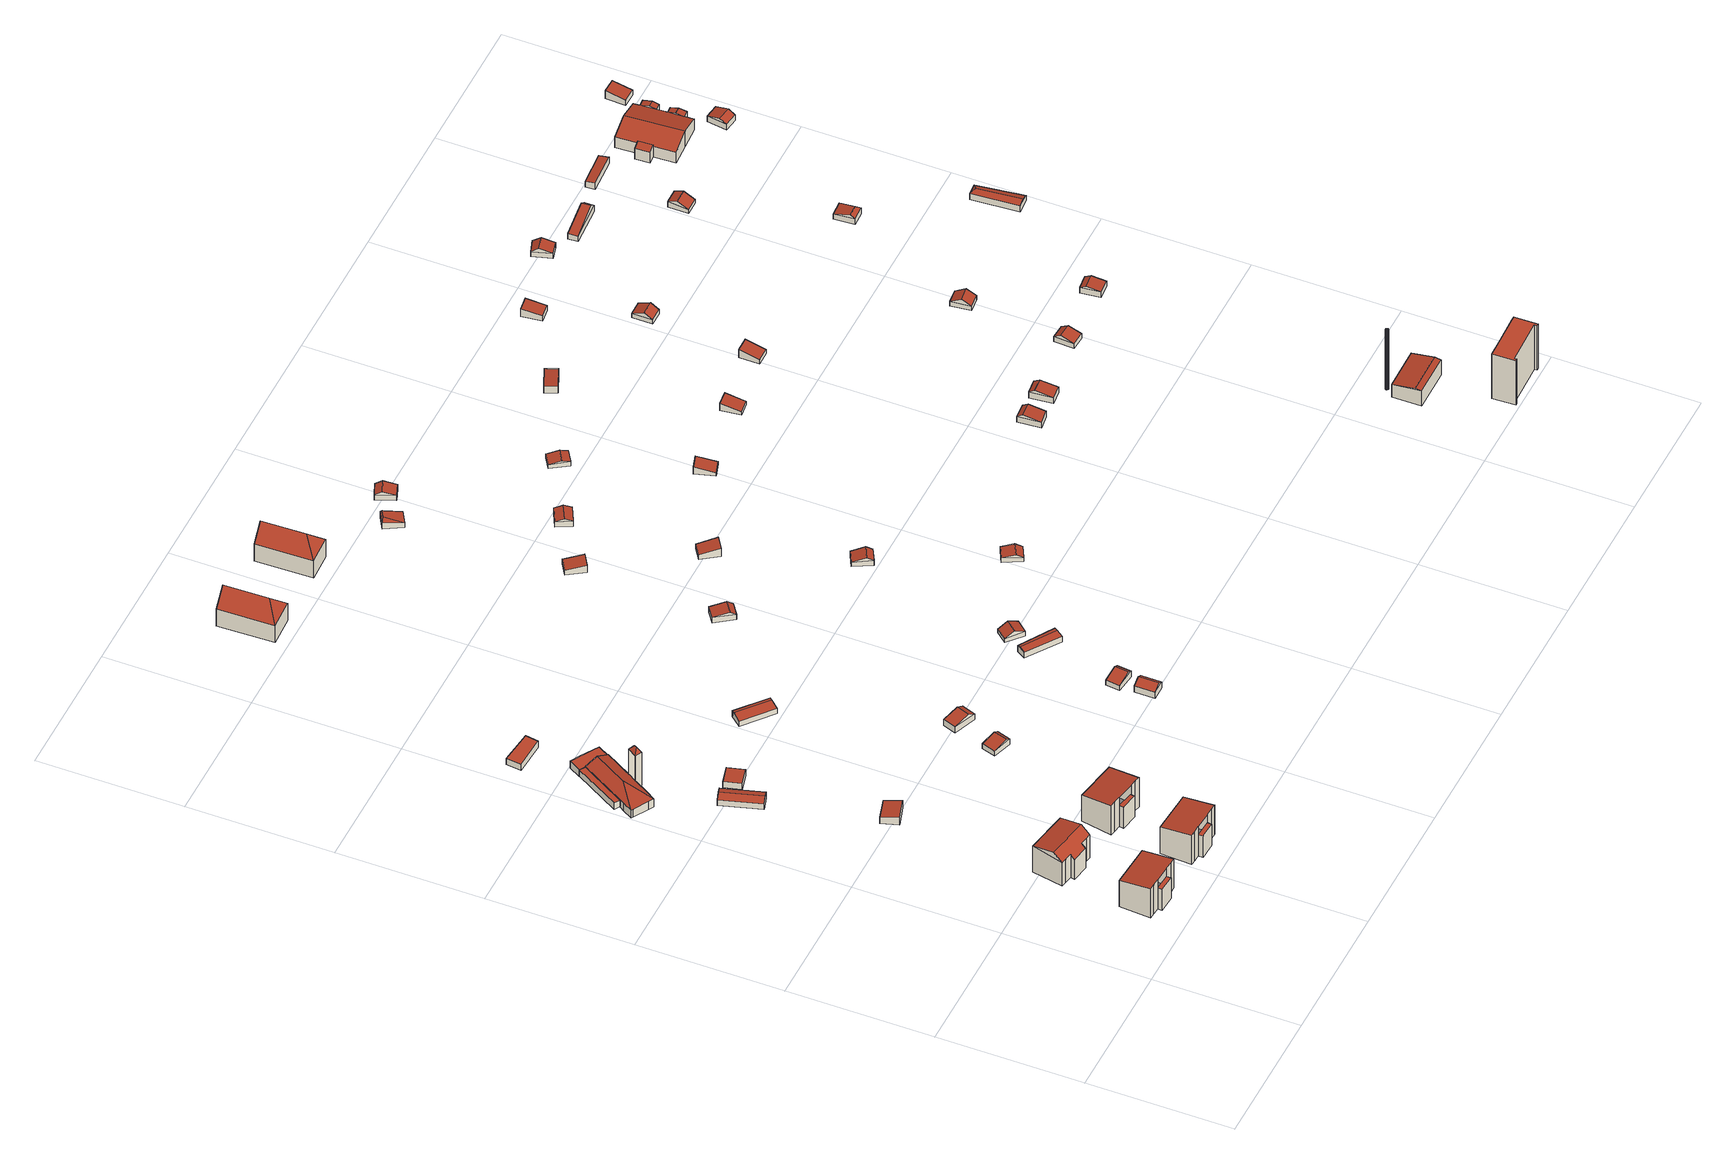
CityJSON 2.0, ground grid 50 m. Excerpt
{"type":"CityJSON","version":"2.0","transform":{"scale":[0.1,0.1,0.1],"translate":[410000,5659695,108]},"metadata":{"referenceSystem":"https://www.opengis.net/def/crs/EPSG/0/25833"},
"CityObjects":{
"building1":{"type":"Building","attributes":{"Gemeindeschluessel":14612000,"Geometrietyp2DReferenz":"3000","function":"31001_9998","roofType":"9999"},"children":["building1-1","building1-2"]},
"building1-1":{"type":"BuildingPart","attributes":{"Dachtyp_tdc":"tdcPolyFlatRoof","Dachneigung":0,"QualitaetDacherkennung":36,"Geometrietyp2DReferenz":"3000","measuredHeight":8.83,"roofType":"1000"},"parents":["building1"],"geometry":[{"type":"MultiSurface","lod":"2","boundaries":[[[0,1,2,3]],[[1,4,5,2]],[[4,6,7,5]],[[4,1,0,6]],[[3,2,5,7]]],"semantics":{"surfaces":[{"type":"WallSurface"},{"type":"RoofSurface"},{"type":"GroundSurface"}],"values":[0,0,0,1,2]}}]},
"building1-2":{"type":"BuildingPart","attributes":{"Dachtyp_tdc":"tdcPolyFlatRoof","Dachneigung":7.03,"QualitaetDacherkennung":68,"Geometrietyp2DReferenz":"3000","measuredHeight":12.29,"roofType":"2100"},"parents":["building1"],"geometry":[{"type":"MultiSurface","lod":"2","boundaries":[[[8,9,10,11]],[[9,12,13,10]],[[12,14,3,13]],[[14,0,3]],[[15,7,6]],[[15,16,17,7]],[[16,18,19,17]],[[18,20,21,19]],[[20,8,11,21]],[[20,18,16,15,14,12,9,8]],[[11,10,13,3,7,17,19,21]]],"semantics":{"surfaces":[{"type":"WallSurface"},{"type":"RoofSurface"},{"type":"GroundSurface"}],"values":[0,0,0,0,0,0,0,0,0,1,2]}}]},
"building2":{"type":"Building","attributes":{"Dachtyp_tdc":"tdcFreeFormRoof","Gemeindeschluessel":14612000,"Dachneigung":10.3,"QualitaetDacherkennung":53,"Geometrietyp2DReferenz":"3000","measuredHeight":12.3,"function":"31001_9998","roofType":"5000"},"geometry":[{"type":"Solid","lod":"2","boundaries":[[[[22,23,24,25]],[[23,26,27,24]],[[26,28,29,27]],[[28,30,31,29]],[[30,32,33,31]],[[32,34,35,33]],[[34,36,37,35]],[[36,38,39,37]],[[38,40,41,39]],[[42,30,28,43]],[[22,40,38,36,34,32,42,43,26,23]],[[32,30,42]],[[28,26,43]],[[41,25,24,27,29,31,33,35,37,39]],[[40,22,25,41]]]],"semantics":{"surfaces":[{"type":"WallSurface"},{"type":"RoofSurface"},{"type":"GroundSurface"}],"values":[[0,0,0,0,0,0,0,0,0,1,1,0,0,2,0]]}}]},
"building3":{"type":"Building","attributes":{"Gemeindeschluessel":14612000,"Geometrietyp2DReferenz":"3000","function":"31001_9998","roofType":"9999"},"children":["building3-1","building3-2"]},
"building3-1":{"type":"BuildingPart","attributes":{"Dachtyp_tdc":"tdcPolyFlatRoof","Dachneigung":0,"QualitaetDacherkennung":46,"Geometrietyp2DReferenz":"3000","measuredHeight":8.93,"roofType":"1000"},"parents":["building3"],"geometry":[{"type":"MultiSurface","lod":"2","boundaries":[[[44,45,46,47]],[[48,49,50,51]],[[49,44,47,50]],[[49,48,45,44]],[[47,46,51,50]]],"semantics":{"surfaces":[{"type":"WallSurface"},{"type":"RoofSurface"},{"type":"GroundSurface"}],"values":[0,0,0,1,2]}}]},
"building3-2":{"type":"BuildingPart","attributes":{"Dachtyp_tdc":"tdcPolyFlatRoof","Dachneigung":6.98,"QualitaetDacherkennung":65,"Geometrietyp2DReferenz":"3000","measuredHeight":12.4,"roofType":"2100"},"parents":["building3"],"geometry":[{"type":"MultiSurface","lod":"2","boundaries":[[[52,48,51]],[[53,54,55,56]],[[54,57,58,55]],[[57,52,51,58]],[[59,46,45]],[[59,60,61,46]],[[60,62,63,61]],[[62,64,65,63]],[[64,53,56,65]],[[64,62,60,59,52,57,54,53]],[[56,55,58,51,46,61,63,65]]],"semantics":{"surfaces":[{"type":"WallSurface"},{"type":"RoofSurface"},{"type":"GroundSurface"}],"values":[0,0,0,0,0,0,0,0,0,1,2]}}]},
"building4":{"type":"Building","attributes":{"Dachtyp_tdc":"tdcPolyFlatRoof","Gemeindeschluessel":14612000,"Dachneigung":0,"QualitaetDacherkennung":77,"Geometrietyp2DReferenz":"3000","measuredHeight":2.68,"function":"31001_9998","roofType":"1000"},"geometry":[{"type":"Solid","lod":"2","boundaries":[[[[66,67,68,69]],[[67,70,71,68]],[[70,72,73,71]],[[72,66,69,73]],[[72,70,67,66]],[[69,68,71,73]]]],"semantics":{"surfaces":[{"type":"WallSurface"},{"type":"RoofSurface"},{"type":"GroundSurface"}],"values":[[0,0,0,0,1,2]]}}]},
"building5":{"type":"Building","attributes":{"Dachtyp_tdc":"tdcPolyFlatRoof","Gemeindeschluessel":14612000,"Dachneigung":6.22,"QualitaetDacherkennung":72,"Geometrietyp2DReferenz":"3000","measuredHeight":3.27,"function":"31001_9998","roofType":"2100"},"geometry":[{"type":"Solid","lod":"2","boundaries":[[[[74,75,76,77]],[[75,78,79,76]],[[78,80,81,79]],[[80,74,77,81]],[[80,78,75,74]],[[77,76,79,81]]]],"semantics":{"surfaces":[{"type":"WallSurface"},{"type":"RoofSurface"},{"type":"GroundSurface"}],"values":[[0,0,0,0,1,2]]}}]},
"building6":{"type":"Building","attributes":{"Dachtyp_tdc":"tdcGableRoof","Gemeindeschluessel":14612000,"Dachneigung":15.61,"QualitaetDacherkennung":63,"Geometrietyp2DReferenz":"3000","measuredHeight":3.02,"function":"31001_9998","roofType":"3100"},"geometry":[{"type":"Solid","lod":"2","boundaries":[[[[82,83,84,85]],[[83,86,87,84]],[[86,88,89,87]],[[88,82,85,89]],[[86,83,90]],[[83,82,91,90]],[[88,86,90,91]],[[85,84,87,89]],[[82,88,91]]]],"semantics":{"surfaces":[{"type":"WallSurface"},{"type":"RoofSurface"},{"type":"GroundSurface"}],"values":[[0,0,0,0,0,1,1,2,0]]}}]},
"building7":{"type":"Building","attributes":{"Gemeindeschluessel":14612000,"Geometrietyp2DReferenz":"3000","function":"31001_9998","roofType":"9999"},"children":["building7-1","building7-2"]},
"building7-1":{"type":"BuildingPart","attributes":{"Dachtyp_tdc":"tdcFreeFormRoof","Dachneigung":54.63,"QualitaetDacherkennung":4,"Geometrietyp2DReferenz":"3000","measuredHeight":15.64,"roofType":"5000"},"parents":["building7"],"geometry":[{"type":"MultiSurface","lod":"2","boundaries":[[[92,93,94,95]],[[93,96,97,94]],[[96,98,99,97]],[[98,100,101,102,99]],[[92,95,103]],[[104,100,98,96]],[[105,104,96,93]],[[105,93,92]],[[104,105,92,100]],[[94,97,99,102,95]]],"semantics":{"surfaces":[{"type":"WallSurface"},{"type":"RoofSurface"},{"type":"GroundSurface"}],"values":[0,0,0,0,0,1,1,1,1,2]}}]},
"building7-2":{"type":"BuildingPart","attributes":{"Dachtyp_tdc":"tdcHipAndGableRoof","Dachneigung":23.16,"QualitaetDacherkennung":72,"Geometrietyp2DReferenz":"3000","measuredHeight":4.99,"roofType":"5000"},"parents":["building7"],"geometry":[{"type":"MultiSurface","lod":"2","boundaries":[[[106,107,108,109]],[[107,110,111,108]],[[110,112,113,111]],[[112,103,95,113]],[[101,114,99,102]],[[114,115,116,99]],[[115,117,118,116]],[[117,119,120,118]],[[119,121,122,120]],[[121,123,124,122]],[[123,125,126,124]],[[125,127,128,126]],[[127,106,109,128]],[[123,121,119,117,129]],[[117,115,114,101,103,112,110,129]],[[110,107,106,127,125,123,129]],[[109,108,111,113,95,102,99,116,118,120,122,124,126,128]]],"semantics":{"surfaces":[{"type":"WallSurface"},{"type":"RoofSurface"},{"type":"GroundSurface"}],"values":[0,0,0,0,0,0,0,0,0,0,0,0,0,1,1,1,2]}}]},
"building8":{"type":"Building","attributes":{"Gemeindeschluessel":14612000,"Geometrietyp2DReferenz":"3000","function":"31001_9998","roofType":"9999"},"children":["building8-1","building8-2"]},
"building8-1":{"type":"BuildingPart","attributes":{"Dachtyp_tdc":"tdcPolyFlatRoof","Dachneigung":0,"QualitaetDacherkennung":44,"Geometrietyp2DReferenz":"3000","measuredHeight":8.87,"roofType":"1000"},"parents":["building8"],"geometry":[{"type":"MultiSurface","lod":"2","boundaries":[[[130,131,132,133]],[[134,135,136,137]],[[135,130,133,136]],[[135,134,131,130]],[[133,132,137,136]]],"semantics":{"surfaces":[{"type":"WallSurface"},{"type":"RoofSurface"},{"type":"GroundSurface"}],"values":[0,0,0,1,2]}}]},
"building8-2":{"type":"BuildingPart","attributes":{"Dachtyp_tdc":"tdcPolyFlatRoof","Dachneigung":7.04,"QualitaetDacherkennung":66,"Geometrietyp2DReferenz":"3000","measuredHeight":12.27,"roofType":"2100"},"parents":["building8"],"geometry":[{"type":"MultiSurface","lod":"2","boundaries":[[[138,139,140,141]],[[139,142,143,140]],[[144,132,131]],[[144,145,146,132]],[[145,147,148,146]],[[147,149,150,148]],[[149,151,152,150]],[[151,138,141,152]],[[151,149,147,145,144,142,139,138]],[[141,140,143,137,132,146,148,150,152]]],"semantics":{"surfaces":[{"type":"WallSurface"},{"type":"RoofSurface"},{"type":"GroundSurface"}],"values":[0,0,0,0,0,0,0,0,1,2]}}]},
"building9":{"type":"Building","attributes":{"Dachtyp_tdc":"tdcPolyFlatRoof","Gemeindeschluessel":14612000,"Dachneigung":3.77,"QualitaetDacherkennung":88,"Geometrietyp2DReferenz":"3000","measuredHeight":2.82,"function":"31001_9998","roofType":"2100"},"geometry":[{"type":"Solid","lod":"2","boundaries":[[[[153,154,155,156]],[[154,157,158,155]],[[157,159,160,158]],[[159,153,156,160]],[[159,157,154,153]],[[156,155,158,160]]]],"semantics":{"surfaces":[{"type":"WallSurface"},{"type":"RoofSurface"},{"type":"GroundSurface"}],"values":[[0,0,0,0,1,2]]}}]},
"building10":{"type":"Building","attributes":{"Dachtyp_tdc":"tdcPolyFlatRoof","Gemeindeschluessel":14612000,"Dachneigung":0,"QualitaetDacherkennung":62,"Geometrietyp2DReferenz":"3000","measuredHeight":2.92,"function":"31001_9998","roofType":"1000"},"geometry":[{"type":"Solid","lod":"2","boundaries":[[[[161,70,109,108]],[[70,67,162,109]],[[67,163,164,162]],[[163,165,166,164]],[[165,167,168,166]],[[167,169,113,168]],[[169,161,108,113]],[[169,167,165,163,67,70,161]],[[108,109,162,164,166,168,113]]]],"semantics":{"surfaces":[{"type":"WallSurface"},{"type":"RoofSurface"},{"type":"GroundSurface"}],"values":[[0,0,0,0,0,0,0,1,2]]}}]},
"building11":{"type":"Building","attributes":{"Dachtyp_tdc":"tdcPolyFlatRoof","Gemeindeschluessel":14612000,"Dachneigung":0,"QualitaetDacherkennung":55,"Geometrietyp2DReferenz":"3000","measuredHeight":2.66,"function":"31001_9998","roofType":"1000"},"geometry":[{"type":"Solid","lod":"2","boundaries":[[[[170,171,172,173]],[[171,174,175,172]],[[174,176,177,175]],[[176,170,173,177]],[[176,174,171,170]],[[173,172,175,177]]]],"semantics":{"surfaces":[{"type":"WallSurface"},{"type":"RoofSurface"},{"type":"GroundSurface"}],"values":[[0,0,0,0,1,2]]}}]},
"building12":{"type":"Building","attributes":{"Dachtyp_tdc":"tdcGableRoof","Gemeindeschluessel":14612000,"Dachneigung":10.66,"QualitaetDacherkennung":49,"Geometrietyp2DReferenz":"3000","measuredHeight":3.07,"function":"31001_9998","roofType":"3100"},"geometry":[{"type":"Solid","lod":"2","boundaries":[[[[178,179,180,181]],[[179,182,183,180]],[[182,184,185,183]],[[184,178,181,185]],[[182,179,186]],[[178,184,187]],[[179,178,187,186]],[[184,182,186,187]],[[181,180,183,185]]]],"semantics":{"surfaces":[{"type":"WallSurface"},{"type":"RoofSurface"},{"type":"GroundSurface"}],"values":[[0,0,0,0,0,0,1,1,2]]}}]},
"building13":{"type":"Building","attributes":{"Dachtyp_tdc":"tdcGableRoof","Gemeindeschluessel":14612000,"Dachneigung":10.84,"QualitaetDacherkennung":39,"Geometrietyp2DReferenz":"3000","measuredHeight":2.77,"function":"31001_9998","roofType":"3100"},"geometry":[{"type":"Solid","lod":"2","boundaries":[[[[188,189,190,191]],[[189,192,193,190]],[[192,194,195,193]],[[194,188,191,195]],[[192,189,196]],[[188,194,197]],[[189,188,197,196]],[[194,192,196,197]],[[191,190,193,195]]]],"semantics":{"surfaces":[{"type":"WallSurface"},{"type":"RoofSurface"},{"type":"GroundSurface"}],"values":[[0,0,0,0,0,0,1,1,2]]}}]},
"building14":{"type":"Building","attributes":{"Dachtyp_tdc":"tdcGableRoof","Gemeindeschluessel":14612000,"Dachneigung":10.22,"QualitaetDacherkennung":70,"Geometrietyp2DReferenz":"3000","measuredHeight":3.62,"function":"31001_9998","roofType":"3100"},"geometry":[{"type":"Solid","lod":"2","boundaries":[[[[198,199,200,201]],[[199,202,203,200]],[[202,204,205,203]],[[204,198,201,205]],[[202,199,206]],[[198,204,207]],[[199,198,207,206]],[[204,202,206,207]],[[201,200,203,205]]]],"semantics":{"surfaces":[{"type":"WallSurface"},{"type":"RoofSurface"},{"type":"GroundSurface"}],"values":[[0,0,0,0,0,0,1,1,2]]}}]},
"building15":{"type":"Building","attributes":{"Dachtyp_tdc":"tdcHipAndGableRoof","Gemeindeschluessel":14612000,"Dachneigung":47.01,"QualitaetDacherkennung":76,"Geometrietyp2DReferenz":"3000","measuredHeight":12.53,"function":"31001_9998","roofType":"5000"},"geometry":[{"type":"Solid","lod":"2","boundaries":[[[[208,209,210,211]],[[209,212,213,210]],[[212,214,215,213]],[[214,208,211,215]],[[212,209,216]],[[208,214,217]],[[209,208,217,216]],[[214,212,216,217]],[[211,210,213,215]]]],"semantics":{"surfaces":[{"type":"WallSurface"},{"type":"RoofSurface"},{"type":"GroundSurface"}],"values":[[0,0,0,0,1,0,1,1,2]]}}]},
"building16":{"type":"Building","attributes":{"Dachtyp_tdc":"tdcGableRoof","Gemeindeschluessel":14612000,"Dachneigung":21.98,"QualitaetDacherkennung":84,"Geometrietyp2DReferenz":"3000","measuredHeight":3.67,"function":"31001_9998","roofType":"3100"},"geometry":[{"type":"Solid","lod":"2","boundaries":[[[[218,219,220,221]],[[219,222,223,220]],[[222,224,225,223]],[[224,218,221,225]],[[222,219,226]],[[218,224,227]],[[219,218,227,226]],[[224,222,226,227]],[[221,220,223,225]]]],"semantics":{"surfaces":[{"type":"WallSurface"},{"type":"RoofSurface"},{"type":"GroundSurface"}],"values":[[0,0,0,0,0,0,1,1,2]]}}]},
"building17":{"type":"Building","attributes":{"Dachtyp_tdc":"tdcGableRoof","Gemeindeschluessel":14612000,"Dachneigung":12.78,"QualitaetDacherkennung":53,"Geometrietyp2DReferenz":"3000","measuredHeight":3.25,"function":"31001_9998","roofType":"3100"},"geometry":[{"type":"Solid","lod":"2","boundaries":[[[[228,229,230,231]],[[229,232,233,230]],[[232,234,235,233]],[[234,228,231,235]],[[232,229,236]],[[228,234,237]],[[229,228,237,236]],[[234,232,236,237]],[[231,230,233,235]]]],"semantics":{"surfaces":[{"type":"WallSurface"},{"type":"RoofSurface"},{"type":"GroundSurface"}],"values":[[0,0,0,0,0,0,1,1,2]]}}]},
"building18":{"type":"Building","attributes":{"Dachtyp_tdc":"tdcGableRoof","Gemeindeschluessel":14612000,"Dachneigung":10.66,"QualitaetDacherkennung":27,"Geometrietyp2DReferenz":"3000","measuredHeight":2.85,"function":"31001_9998","roofType":"3100"},"geometry":[{"type":"Solid","lod":"2","boundaries":[[[[238,239,240,241]],[[239,242,243,240]],[[242,244,245,243]],[[244,238,241,245]],[[242,239,246]],[[238,244,247]],[[239,238,247,246]],[[244,242,246,247]],[[241,240,243,245]]]],"semantics":{"surfaces":[{"type":"WallSurface"},{"type":"RoofSurface"},{"type":"GroundSurface"}],"values":[[0,0,0,0,0,0,1,1,2]]}}]},
"building19":{"type":"Building","attributes":{"Dachtyp_tdc":"tdcGableRoof","Gemeindeschluessel":14612000,"Dachneigung":10.97,"QualitaetDacherkennung":67,"Geometrietyp2DReferenz":"3000","measuredHeight":3.37,"function":"31001_9998","roofType":"3100"},"geometry":[{"type":"Solid","lod":"2","boundaries":[[[[248,249,250,251]],[[249,252,253,250]],[[252,254,255,253]],[[254,248,251,255]],[[252,249,256]],[[248,254,257]],[[249,248,257,256]],[[251,250,253,255]],[[254,252,256,257]]]],"semantics":{"surfaces":[{"type":"WallSurface"},{"type":"RoofSurface"},{"type":"GroundSurface"}],"values":[[0,0,0,0,0,0,1,2,1]]}}]},
"building20":{"type":"Building","attributes":{"Dachtyp_tdc":"tdcGableRoof","Gemeindeschluessel":14612000,"Dachneigung":29.34,"QualitaetDacherkennung":59,"Geometrietyp2DReferenz":"3000","measuredHeight":3.49,"function":"31001_9998","roofType":"3100"},"geometry":[{"type":"Solid","lod":"2","boundaries":[[[[258,259,260,261]],[[259,262,263,260]],[[262,264,265,263]],[[264,258,261,265]],[[262,259,266]],[[258,264,267]],[[259,258,267,266]],[[264,262,266,267]],[[261,260,263,265]]]],"semantics":{"surfaces":[{"type":"WallSurface"},{"type":"RoofSurface"},{"type":"GroundSurface"}],"values":[[0,0,0,0,0,0,1,1,2]]}}]},
"building21":{"type":"Building","attributes":{"Dachtyp_tdc":"tdcHipAndGableRoof","Gemeindeschluessel":14612000,"Dachneigung":47.67,"QualitaetDacherkennung":76,"Geometrietyp2DReferenz":"3000","measuredHeight":12.66,"function":"31001_9998","roofType":"5000"},"geometry":[{"type":"Solid","lod":"2","boundaries":[[[[268,269,270,271]],[[269,272,273,270]],[[272,274,275,273]],[[274,276,277,275]],[[276,278,279,277]],[[278,280,281,279]],[[280,282,283,281]],[[282,268,271,283]],[[278,276,284]],[[276,274,272,269,268,282,284]],[[282,280,278,284]],[[271,270,273,275,277,279,281,283]]]],"semantics":{"surfaces":[{"type":"WallSurface"},{"type":"RoofSurface"},{"type":"GroundSurface"}],"values":[[0,0,0,0,0,0,0,0,1,1,1,2]]}}]},
"building22":{"type":"Building","attributes":{"Dachtyp_tdc":"tdcPolyFlatRoof","Gemeindeschluessel":14612000,"Dachneigung":7.46,"QualitaetDacherkennung":80,"Geometrietyp2DReferenz":"3000","measuredHeight":2.82,"function":"31001_9998","roofType":"2100"},"geometry":[{"type":"Solid","lod":"2","boundaries":[[[[285,286,287,288]],[[286,289,290,287]],[[289,291,292,290]],[[291,285,288,292]],[[291,289,286,285]],[[288,287,290,292]]]],"semantics":{"surfaces":[{"type":"WallSurface"},{"type":"RoofSurface"},{"type":"GroundSurface"}],"values":[[0,0,0,0,1,2]]}}]},
"building23":{"type":"Building","attributes":{"Dachtyp_tdc":"tdcHipAndGableRoof","Gemeindeschluessel":14612000,"Dachneigung":10.05,"QualitaetDacherkennung":41,"Geometrietyp2DReferenz":"3000","measuredHeight":3.04,"function":"31001_9998","roofType":"5000"},"geometry":[{"type":"Solid","lod":"2","boundaries":[[[[293,294,295,296]],[[294,297,298,295]],[[297,299,300,298]],[[299,293,296,300]],[[297,294,301]],[[293,299,302]],[[294,293,302,301]],[[299,297,301,302]],[[296,295,298,300]]]],"semantics":{"surfaces":[{"type":"WallSurface"},{"type":"RoofSurface"},{"type":"GroundSurface"}],"values":[[0,0,0,0,1,0,1,1,2]]}}]},
"building24":{"type":"Building","attributes":{"Dachtyp_tdc":"tdcPolyFlatRoof","Gemeindeschluessel":14612000,"Dachneigung":11.56,"QualitaetDacherkennung":53,"Geometrietyp2DReferenz":"3000","measuredHeight":3.38,"function":"31001_9998","roofType":"2100"},"geometry":[{"type":"Solid","lod":"2","boundaries":[[[[303,304,305,306]],[[304,307,308,305]],[[307,309,310,308]],[[309,303,306,310]],[[309,307,304,303]],[[306,305,308,310]]]],"semantics":{"surfaces":[{"type":"WallSurface"},{"type":"RoofSurface"},{"type":"GroundSurface"}],"values":[[0,0,0,0,1,2]]}}]},
"building25":{"type":"Building","attributes":{"Dachtyp_tdc":"tdcGableRoof","Gemeindeschluessel":14612000,"Dachneigung":19.69,"QualitaetDacherkennung":72,"Geometrietyp2DReferenz":"3000","measuredHeight":3.46,"function":"31001_9998","roofType":"3100"},"geometry":[{"type":"Solid","lod":"2","boundaries":[[[[311,312,313,314]],[[312,315,316,313]],[[315,317,318,316]],[[317,311,314,318]],[[315,312,319]],[[311,317,320]],[[312,311,320,319]],[[317,315,319,320]],[[314,313,316,318]]]],"semantics":{"surfaces":[{"type":"WallSurface"},{"type":"RoofSurface"},{"type":"GroundSurface"}],"values":[[0,0,0,0,0,0,1,1,2]]}}]},
"building26":{"type":"Building","attributes":{"Dachtyp_tdc":"tdcGableRoof","Gemeindeschluessel":14612000,"Dachneigung":17.43,"QualitaetDacherkennung":86,"Geometrietyp2DReferenz":"3000","measuredHeight":3.18,"function":"31001_9998","roofType":"3100"},"geometry":[{"type":"Solid","lod":"2","boundaries":[[[[321,322,323,324]],[[322,325,326,323]],[[325,327,328,326]],[[327,321,324,328]],[[325,322,329]],[[321,327,330]],[[322,321,330,329]],[[327,325,329,330]],[[324,323,326,328]]]],"semantics":{"surfaces":[{"type":"WallSurface"},{"type":"RoofSurface"},{"type":"GroundSurface"}],"values":[[0,0,0,0,0,0,1,1,2]]}}]},
"building27":{"type":"Building","attributes":{"Dachtyp_tdc":"tdcGableRoof","Gemeindeschluessel":14612000,"Dachneigung":12.77,"QualitaetDacherkennung":71,"Geometrietyp2DReferenz":"3000","measuredHeight":2.86,"function":"31001_9998","roofType":"3100"},"geometry":[{"type":"Solid","lod":"2","boundaries":[[[[331,332,333,334]],[[332,335,336,333]],[[335,337,338,336]],[[337,331,334,338]],[[335,332,339]],[[331,337,340]],[[332,331,340,339]],[[337,335,339,340]],[[334,333,336,338]]]],"semantics":{"surfaces":[{"type":"WallSurface"},{"type":"RoofSurface"},{"type":"GroundSurface"}],"values":[[0,0,0,0,0,0,1,1,2]]}}]},
"building28":{"type":"Building","attributes":{"Dachtyp_tdc":"tdcGableRoof","Gemeindeschluessel":14612000,"Dachneigung":16.81,"QualitaetDacherkennung":74,"Geometrietyp2DReferenz":"3000","measuredHeight":3.44,"function":"31001_9998","roofType":"3100"},"geometry":[{"type":"Solid","lod":"2","boundaries":[[[[341,342,343,344]],[[342,345,346,343]],[[345,347,348,346]],[[347,341,344,348]],[[345,342,349]],[[341,347,350]],[[342,341,350,349]],[[347,345,349,350]],[[344,343,346,348]]]],"semantics":{"surfaces":[{"type":"WallSurface"},{"type":"RoofSurface"},{"type":"GroundSurface"}],"values":[[0,0,0,0,0,0,1,1,2]]}}]},
"building29":{"type":"Building","attributes":{"Dachtyp_tdc":"tdcGableRoof","Gemeindeschluessel":14612000,"Dachneigung":13.22,"QualitaetDacherkennung":87,"Geometrietyp2DReferenz":"3000","measuredHeight":2.53,"function":"31001_9998","roofType":"3100"},"geometry":[{"type":"Solid","lod":"2","boundaries":[[[[351,352,353,354]],[[352,355,356,353]],[[355,357,358,356]],[[357,351,354,358]],[[355,352,359]],[[351,357,360]],[[352,351,360,359]],[[357,355,359,360]],[[354,353,356,358]]]],"semantics":{"surfaces":[{"type":"WallSurface"},{"type":"RoofSurface"},{"type":"GroundSurface"}],"values":[[0,0,0,0,0,0,1,1,2]]}}]},
"building30":{"type":"Building","attributes":{"Dachtyp_tdc":"tdcPolyFlatRoof","Gemeindeschluessel":14612000,"Dachneigung":12.72,"QualitaetDacherkennung":54,"Geometrietyp2DReferenz":"3000","measuredHeight":2.94,"function":"31001_9998","roofType":"2100"},"geometry":[{"type":"Solid","lod":"2","boundaries":[[[[361,362,363,364]],[[362,365,366,363]],[[365,367,368,366]],[[367,361,364,368]],[[367,365,362,361]],[[364,363,366,368]]]],"semantics":{"surfaces":[{"type":"WallSurface"},{"type":"RoofSurface"},{"type":"GroundSurface"}],"values":[[0,0,0,0,1,2]]}}]},
"building31":{"type":"Building","attributes":{"Dachtyp_tdc":"tdcPolyFlatRoof","Gemeindeschluessel":14612000,"Dachneigung":12.74,"QualitaetDacherkennung":71,"Geometrietyp2DReferenz":"3000","measuredHeight":2.92,"function":"31001_9998","roofType":"2100"},"geometry":[{"type":"Solid","lod":"2","boundaries":[[[[369,370,371,372]],[[370,373,374,371]],[[373,375,376,374]],[[375,369,372,376]],[[375,373,370,369]],[[372,371,374,376]]]],"semantics":{"surfaces":[{"type":"WallSurface"},{"type":"RoofSurface"},{"type":"GroundSurface"}],"values":[[0,0,0,0,1,2]]}}]},
"building32":{"type":"Building","attributes":{"Dachtyp_tdc":"tdcPolyFlatRoof","Gemeindeschluessel":14612000,"Dachneigung":6.46,"QualitaetDacherkennung":47,"Geometrietyp2DReferenz":"3000","measuredHeight":2.91,"function":"31001_9998","roofType":"2100"},"geometry":[{"type":"Solid","lod":"2","boundaries":[[[[377,378,379,380]],[[378,381,382,379]],[[381,383,384,382]],[[383,377,380,384]],[[383,381,378,377]],[[380,379,382,384]]]],"semantics":{"surfaces":[{"type":"WallSurface"},{"type":"RoofSurface"},{"type":"GroundSurface"}],"values":[[0,0,0,0,1,2]]}}]},
"building33":{"type":"Building","attributes":{"Dachtyp_tdc":"tdcGableRoof","Gemeindeschluessel":14612000,"Dachneigung":10.87,"QualitaetDacherkennung":72,"Geometrietyp2DReferenz":"3000","measuredHeight":3.59,"function":"31001_9998","roofType":"3100"},"geometry":[{"type":"Solid","lod":"2","boundaries":[[[[385,386,387,388]],[[386,389,390,387]],[[389,391,392,390]],[[391,385,388,392]],[[389,386,393]],[[385,391,394]],[[386,385,394,393]],[[391,389,393,394]],[[388,387,390,392]]]],"semantics":{"surfaces":[{"type":"WallSurface"},{"type":"RoofSurface"},{"type":"GroundSurface"}],"values":[[0,0,0,0,0,0,1,1,2]]}}]},
"building34":{"type":"Building","attributes":{"Dachtyp_tdc":"tdcGableRoof","Gemeindeschluessel":14612000,"Dachneigung":11.05,"QualitaetDacherkennung":73,"Geometrietyp2DReferenz":"3000","measuredHeight":3.51,"function":"31001_9998","roofType":"3100"},"geometry":[{"type":"Solid","lod":"2","boundaries":[[[[395,396,397,398]],[[396,399,400,397]],[[399,401,402,400]],[[401,395,398,402]],[[399,396,403]],[[395,401,404]],[[396,395,404,403]],[[401,399,403,404]],[[398,397,400,402]]]],"semantics":{"surfaces":[{"type":"WallSurface"},{"type":"RoofSurface"},{"type":"GroundSurface"}],"values":[[0,0,0,0,0,0,1,1,2]]}}]},
"building35":{"type":"Building","attributes":{"Dachtyp_tdc":"tdcPolyFlatRoof","Gemeindeschluessel":14612000,"Dachneigung":14.05,"QualitaetDacherkennung":65,"Geometrietyp2DReferenz":"3000","measuredHeight":3.43,"function":"31001_9998","roofType":"2100"},"geometry":[{"type":"Solid","lod":"2","boundaries":[[[[405,406,407,408]],[[406,409,410,407]],[[409,411,412,410]],[[411,405,408,412]],[[411,409,406,405]],[[408,407,410,412]]]],"semantics":{"surfaces":[{"type":"WallSurface"},{"type":"RoofSurface"},{"type":"GroundSurface"}],"values":[[0,0,0,0,1,2]]}}]},
"building36":{"type":"Building","attributes":{"Stand_DGM":"2016","Stand_Basis-DLM":"2021","Gemeindeschluessel":"14612000","ObjektHoehe":25,"Stand_Laserscan":"2016","BodenHoehe":111.19,"Stand_3D-Stadtmodell":"2023","Geometrietyp2DReferenz":1000,"AbsoluteHoehe":136.19,"measuredHeight":25,"function":"51002_1290","roofType":"9999"},"geometry":[{"type":"MultiSurface","lod":"2","boundaries":[[[413,414,415]],[[413,415,416]],[[413,416,417]],[[413,417,418]],[[413,418,419]],[[413,419,420]],[[413,420,421]],[[413,421,422]],[[413,422,423]],[[413,423,424]],[[413,424,425]],[[413,425,426]],[[413,426,427]],[[413,427,428]],[[413,428,429]],[[413,429,430]],[[413,430,431]],[[413,431,432]],[[415,414,433]],[[415,433,434]],[[414,413,435]],[[414,435,433]],[[413,432,436]],[[413,436,435]],[[432,431,437]],[[432,437,436]],[[431,430,438]],[[431,438,437]],[[430,429,439]],[[430,439,438]],[[429,428,440]],[[429,440,439]],[[428,427,441]],[[428,441,440]],[[427,426,442]],[[427,442,441]],[[426,425,443]],[[426,443,442]],[[425,424,444]],[[425,444,443]],[[424,423,445]],[[424,445,444]],[[423,422,446]],[[423,446,445]],[[422,421,447]],[[422,447,446]],[[421,420,448]],[[421,448,447]],[[420,419,449]],[[420,449,448]],[[419,418,450]],[[419,450,449]],[[418,417,451]],[[418,451,450]],[[417,416,452]],[[417,452,451]],[[416,415,434]],[[416,434,452]],[[452,434,433]],[[452,433,435]],[[452,435,436]],[[452,436,437]],[[452,437,438]],[[452,438,439]],[[452,439,440]],[[452,440,441]],[[452,441,442]],[[452,442,443]],[[452,443,444]],[[452,444,445]],[[452,445,446]],[[452,446,447]],[[452,447,448]],[[452,448,449]],[[452,449,450]],[[452,450,451]]],"semantics":{"surfaces":[{"type":"RoofSurface"},{"type":"WallSurface"},{"type":"GroundSurface"}],"values":[0,0,0,0,0,0,0,0,0,0,0,0,0,0,0,0,0,0,1,1,1,1,1,1,1,1,1,1,1,1,1,1,1,1,1,1,1,1,1,1,1,1,1,1,1,1,1,1,1,1,1,1,1,1,1,1,1,1,2,2,2,2,2,2,2,2,2,2,2,2,2,2,2,2,2,2]}}]},
"building37":{"type":"Building","attributes":{"Dachtyp_tdc":"tdcPolyFlatRoof","Gemeindeschluessel":14612000,"Dachneigung":9.43,"QualitaetDacherkennung":55,"Geometrietyp2DReferenz":"3000","measuredHeight":3.23,"function":"31001_9998","roofType":"2100"},"geometry":[{"type":"Solid","lod":"2","boundaries":[[[[453,454,455,456]],[[454,457,458,455]],[[457,459,460,458]],[[459,453,456,460]],[[459,457,454,453]],[[456,455,458,460]]]],"semantics":{"surfaces":[{"type":"WallSurface"},{"type":"RoofSurface"},{"type":"GroundSurface"}],"values":[[0,0,0,0,1,2]]}}]},
"building38":{"type":"Building","attributes":{"Dachtyp_tdc":"tdcGableRoof","Gemeindeschluessel":14612000,"Dachneigung":10.01,"QualitaetDacherkennung":76,"Geometrietyp2DReferenz":"3000","measuredHeight":6.74,"function":"31001_2000","roofType":"3100"},"geometry":[{"type":"Solid","lod":"2","boundaries":[[[[461,462,463,464]],[[462,465,466,463]],[[465,467,468,466]],[[467,461,464,468]],[[465,462,469]],[[461,467,470]],[[462,461,470,469]],[[467,465,469,470]],[[464,463,466,468]]]],"semantics":{"surfaces":[{"type":"WallSurface"},{"type":"RoofSurface"},{"type":"GroundSurface"}],"values":[[0,0,0,0,0,0,1,1,2]]}}]},
"building39":{"type":"Building","attributes":{"Dachtyp_tdc":"tdcGableRoof","Gemeindeschluessel":14612000,"Dachneigung":22.46,"QualitaetDacherkennung":80,"Geometrietyp2DReferenz":"3000","measuredHeight":3.6,"function":"31001_9998","roofType":"3100"},"geometry":[{"type":"Solid","lod":"2","boundaries":[[[[471,472,473,474]],[[472,475,476,473]],[[475,477,478,476]],[[477,471,474,478]],[[475,472,479]],[[471,477,480]],[[472,471,480,479]],[[477,475,479,480]],[[474,473,476,478]]]],"semantics":{"surfaces":[{"type":"WallSurface"},{"type":"RoofSurface"},{"type":"GroundSurface"}],"values":[[0,0,0,0,0,0,1,1,2]]}}]},
"building40":{"type":"Building","attributes":{"Dachtyp_tdc":"tdcPolyFlatRoof","Gemeindeschluessel":14612000,"Dachneigung":0,"QualitaetDacherkennung":69,"Geometrietyp2DReferenz":"3000","measuredHeight":18.63,"function":"31001_9998","roofType":"1000"},"geometry":[{"type":"Solid","lod":"2","boundaries":[[[[481,482,483,484]],[[482,485,486,483]],[[485,487,488,486]],[[487,489,490,488]],[[489,491,492,490]],[[491,493,494,492]],[[493,495,496,494]],[[495,497,498,496]],[[497,499,500,498]],[[499,481,484,500]],[[499,497,495,493,491,489,487,485,482,481]],[[484,483,486,488,490,492,494,496,498,500]]]],"semantics":{"surfaces":[{"type":"WallSurface"},{"type":"RoofSurface"},{"type":"GroundSurface"}],"values":[[0,0,0,0,0,0,0,0,0,0,1,2]]}}]},
"building41":{"type":"Building","attributes":{"Dachtyp_tdc":"tdcGableRoof","Gemeindeschluessel":14612000,"Dachneigung":18.26,"QualitaetDacherkennung":69,"Geometrietyp2DReferenz":"3000","measuredHeight":3.43,"function":"31001_9998","roofType":"3100"},"geometry":[{"type":"Solid","lod":"2","boundaries":[[[[501,502,503,504]],[[502,505,506,503]],[[505,507,508,506]],[[507,501,504,508]],[[505,502,509]],[[501,507,510]],[[502,501,510,509]],[[507,505,509,510]],[[504,503,506,508]]]],"semantics":{"surfaces":[{"type":"WallSurface"},{"type":"RoofSurface"},{"type":"GroundSurface"}],"values":[[0,0,0,0,0,0,1,1,2]]}}]},
"building42":{"type":"Building","attributes":{"Dachtyp_tdc":"tdcGableRoof","Gemeindeschluessel":14612000,"Dachneigung":26.74,"QualitaetDacherkennung":80,"Geometrietyp2DReferenz":"3000","measuredHeight":3.73,"function":"31001_9998","roofType":"3100"},"geometry":[{"type":"Solid","lod":"2","boundaries":[[[[511,512,513,514]],[[512,515,516,513]],[[515,517,518,516]],[[517,511,514,518]],[[515,512,519]],[[511,517,520]],[[512,511,520,519]],[[517,515,519,520]],[[514,513,516,518]]]],"semantics":{"surfaces":[{"type":"WallSurface"},{"type":"RoofSurface"},{"type":"GroundSurface"}],"values":[[0,0,0,0,0,0,1,1,2]]}}]},
"building43":{"type":"Building","attributes":{"Dachtyp_tdc":"tdcGableRoof","Gemeindeschluessel":14612000,"Dachneigung":20.3,"QualitaetDacherkennung":77,"Geometrietyp2DReferenz":"3000","measuredHeight":3.71,"function":"31001_9998","roofType":"3100"},"geometry":[{"type":"Solid","lod":"2","boundaries":[[[[521,522,523,524]],[[522,525,526,523]],[[525,527,528,526]],[[527,521,524,528]],[[525,522,529]],[[521,527,530]],[[522,521,530,529]],[[527,525,529,530]],[[524,523,526,528]]]],"semantics":{"surfaces":[{"type":"WallSurface"},{"type":"RoofSurface"},{"type":"GroundSurface"}],"values":[[0,0,0,0,0,0,1,1,2]]}}]},
"building44":{"type":"Building","attributes":{"Dachtyp_tdc":"tdcGableRoof","Gemeindeschluessel":14612000,"Dachneigung":12.11,"QualitaetDacherkennung":75,"Geometrietyp2DReferenz":"3000","measuredHeight":3.3,"function":"31001_9998","roofType":"3100"},"geometry":[{"type":"Solid","lod":"2","boundaries":[[[[531,532,533,534]],[[532,535,536,533]],[[535,537,538,536]],[[537,531,534,538]],[[535,532,539]],[[531,537,540]],[[532,531,540,539]],[[537,535,539,540]],[[534,533,536,538]]]],"semantics":{"surfaces":[{"type":"WallSurface"},{"type":"RoofSurface"},{"type":"GroundSurface"}],"values":[[0,0,0,0,0,0,1,1,2]]}}]},
"building45":{"type":"Building","attributes":{"Dachtyp_tdc":"tdcGableRoof","Gemeindeschluessel":14612000,"Dachneigung":12.41,"QualitaetDacherkennung":9,"Geometrietyp2DReferenz":"3000","measuredHeight":4.82,"function":"31001_9998","roofType":"3100"},"geometry":[{"type":"Solid","lod":"2","boundaries":[[[[541,542,543,544]],[[542,545,546,543]],[[545,547,548,546]],[[547,541,544,548]],[[545,542,549]],[[541,547,550]],[[542,541,550,549]],[[547,545,549,550]],[[544,543,546,548]]]],"semantics":{"surfaces":[{"type":"WallSurface"},{"type":"RoofSurface"},{"type":"GroundSurface"}],"values":[[0,0,0,0,0,0,1,1,2]]}}]},
"building46":{"type":"Building","attributes":{"Dachtyp_tdc":"tdcGableRoof","Gemeindeschluessel":14612000,"Dachneigung":28.11,"QualitaetDacherkennung":73,"Geometrietyp2DReferenz":"3000","measuredHeight":3.43,"function":"31001_9998","roofType":"3100"},"geometry":[{"type":"Solid","lod":"2","boundaries":[[[[551,552,553,554]],[[552,555,556,553]],[[555,557,558,556]],[[557,551,554,558]],[[555,552,559]],[[551,557,560]],[[552,551,560,559]],[[557,555,559,560]],[[554,553,556,558]]]],"semantics":{"surfaces":[{"type":"WallSurface"},{"type":"RoofSurface"},{"type":"GroundSurface"}],"values":[[0,0,0,0,0,0,1,1,2]]}}]},
"building47":{"type":"Building","attributes":{"Dachtyp_tdc":"tdcHipAndGableRoof","Gemeindeschluessel":14612000,"Dachneigung":12.46,"QualitaetDacherkennung":63,"Geometrietyp2DReferenz":"3000","measuredHeight":3.39,"function":"31001_9998","roofType":"5000"},"geometry":[{"type":"Solid","lod":"2","boundaries":[[[[561,562,563,564]],[[562,565,566,563]],[[565,567,568,566]],[[567,561,564,568]],[[565,562,569]],[[561,567,570]],[[562,561,570,569]],[[567,565,569,570]],[[564,563,566,568]]]],"semantics":{"surfaces":[{"type":"WallSurface"},{"type":"RoofSurface"},{"type":"GroundSurface"}],"values":[[0,0,0,0,1,0,1,1,2]]}}]},
"building48":{"type":"Building","attributes":{"Dachtyp_tdc":"tdcPolyFlatRoof","Gemeindeschluessel":14612000,"Dachneigung":4.68,"QualitaetDacherkennung":83,"Geometrietyp2DReferenz":"3000","measuredHeight":2.73,"function":"31001_9998","roofType":"2100"},"geometry":[{"type":"Solid","lod":"2","boundaries":[[[[571,572,573,574]],[[572,575,576,573]],[[575,577,578,576]],[[577,571,574,578]],[[577,575,572,571]],[[574,573,576,578]]]],"semantics":{"surfaces":[{"type":"WallSurface"},{"type":"RoofSurface"},{"type":"GroundSurface"}],"values":[[0,0,0,0,1,2]]}}]},
"building49":{"type":"Building","attributes":{"Dachtyp_tdc":"tdcHipAndGableRoof","Gemeindeschluessel":14612000,"Dachneigung":21.31,"QualitaetDacherkennung":25,"Geometrietyp2DReferenz":"3000","measuredHeight":3.1,"function":"31001_9998","roofType":"5000"},"geometry":[{"type":"Solid","lod":"2","boundaries":[[[[579,580,581,582]],[[580,583,584,581]],[[583,585,586,584]],[[585,579,582,586]],[[583,580,587]],[[579,585,588]],[[580,579,588,587]],[[585,583,587,588]],[[582,581,584,586]]]],"semantics":{"surfaces":[{"type":"WallSurface"},{"type":"RoofSurface"},{"type":"GroundSurface"}],"values":[[0,0,0,0,1,0,1,1,2]]}}]},
"building50":{"type":"Building","attributes":{"Gemeindeschluessel":14612000,"Geometrietyp2DReferenz":"3000","function":"31001_9998","roofType":"9999"},"children":["building50-1","building50-2","building50-3","building50-4"]},
"building50-1":{"type":"BuildingPart","attributes":{"Dachtyp_tdc":"tdcGableRoof","Dachneigung":13.88,"QualitaetDacherkennung":83,"Geometrietyp2DReferenz":"3000","measuredHeight":5.22,"roofType":"3100"},"parents":["building50"],"geometry":[{"type":"MultiSurface","lod":"2","boundaries":[[[589,590,591,592]],[[590,593,594,591]],[[593,595,596,594]],[[595,597,598,596]],[[597,599,600,598]],[[599,601,602,600]],[[601,603,604,602]],[[597,595,593,590,589,605,606]],[[606,607,603,601,599,597]],[[604,608,592,591,594,596,598,600,602]]],"semantics":{"surfaces":[{"type":"WallSurface"},{"type":"RoofSurface"},{"type":"GroundSurface"}],"values":[0,0,0,0,0,0,0,1,1,2]}}]},
"building50-2":{"type":"BuildingPart","attributes":{"Dachtyp_tdc":"tdcPolyFlatRoof","Dachneigung":15.26,"QualitaetDacherkennung":75,"Geometrietyp2DReferenz":"3000","measuredHeight":5.18,"roofType":"2100"},"parents":["building50"],"geometry":[{"type":"MultiSurface","lod":"2","boundaries":[[[609,610,611,612]],[[610,613,614,615,611]],[[616,617,618,619,620]],[[617,609,612,618]],[[617,616,613,610,609]],[[612,611,615,619,618]]],"semantics":{"surfaces":[{"type":"WallSurface"},{"type":"RoofSurface"},{"type":"GroundSurface"}],"values":[0,0,0,0,1,2]}}]},
"building50-3":{"type":"BuildingPart","attributes":{"Dachtyp_tdc":"tdcGableRoof","Dachneigung":14.11,"QualitaetDacherkennung":89,"Geometrietyp2DReferenz":"3000","measuredHeight":6.55,"roofType":"3100"},"parents":["building50"],"geometry":[{"type":"MultiSurface","lod":"2","boundaries":[[[614,621,611,615]],[[621,622,623,611]],[[622,624,625,623]],[[624,626,627,625]],[[626,628,629,627]],[[628,630,629]],[[631,632,602,604,603]],[[632,633,634,602]],[[633,635,636,634]],[[635,637,638,636]],[[637,620,619,638]],[[635,633,632,631,607,639,605,640,641,628,626,624]],[[624,622,621,614,620,637,635]],[[615,611,623,625,627,629,592,608,604,602,634,636,638,619]]],"semantics":{"surfaces":[{"type":"WallSurface"},{"type":"RoofSurface"},{"type":"GroundSurface"}],"values":[0,0,0,0,0,0,0,0,0,0,0,1,1,2]}}]},
"building50-4":{"type":"BuildingPart","attributes":{"Dachtyp_tdc":"tdcGableRoof","Dachneigung":13.32,"QualitaetDacherkennung":81,"Geometrietyp2DReferenz":"3000","measuredHeight":5.25,"roofType":"3100"},"parents":["building50"],"geometry":[{"type":"MultiSurface","lod":"2","boundaries":[[[630,642,643,629]],[[642,644,645,643]],[[644,640,592,645]],[[644,642,646]],[[630,641,640,647]],[[642,630,647,646]],[[640,644,646,647]],[[629,643,645,592]]],"semantics":{"surfaces":[{"type":"WallSurface"},{"type":"RoofSurface"},{"type":"GroundSurface"}],"values":[0,0,0,0,0,1,1,2]}}]},
"building51":{"type":"Building","attributes":{"Dachtyp_tdc":"tdcGableRoof","Gemeindeschluessel":14612000,"Dachneigung":17.02,"QualitaetDacherkennung":70,"Geometrietyp2DReferenz":"3000","measuredHeight":3.67,"function":"31001_9998","roofType":"3100"},"geometry":[{"type":"Solid","lod":"2","boundaries":[[[[648,649,650,651]],[[649,652,653,650]],[[652,654,655,653]],[[654,648,651,655]],[[652,649,656]],[[648,654,657]],[[649,648,657,656]],[[654,652,656,657]],[[651,650,653,655]]]],"semantics":{"surfaces":[{"type":"WallSurface"},{"type":"RoofSurface"},{"type":"GroundSurface"}],"values":[[0,0,0,0,0,0,1,1,2]]}}]},
"building52":{"type":"Building","attributes":{"Dachtyp_tdc":"tdcPolyFlatRoof","Gemeindeschluessel":14612000,"Dachneigung":9.7,"QualitaetDacherkennung":66,"Geometrietyp2DReferenz":"3000","measuredHeight":3.23,"function":"31001_9998","roofType":"2100"},"geometry":[{"type":"Solid","lod":"2","boundaries":[[[[658,659,660,661]],[[659,662,663,660]],[[662,664,665,663]],[[664,658,661,665]],[[664,662,659,658]],[[661,660,663,665]]]],"semantics":{"surfaces":[{"type":"WallSurface"},{"type":"RoofSurface"},{"type":"GroundSurface"}],"values":[[0,0,0,0,1,2]]}}]}
},
"vertices":[
[336,97,115],[335,82,115],[335,82,27],[336,97,27],[276,86,115],[276,86,27],[277,101,115],[277,101,27],
[389,203,137],[381,94,150],[381,94,27],[389,203,27],[362,95,150],[362,95,27],[336,97,150],[277,101,150],[251,103,150],[251,103,27],[232,104,150],[232,104,27],[239,213,137],[239,213,27],
[298,401,121],[272,406,121],[272,406,25],[298,401,25],[253,410,121],[253,410,25],[273,517,134],[273,517,25],[421,490,134],[421,490,25],[401,383,121],[401,383,25],[383,386,121],[383,386,25],[357,391,120],[357,391,25],[354,376,107],[354,376,25],[296,386,107],[296,386,25],[407,414,148],[259,441,148],
[542,68,115],[542,84,115],[542,84,26],[542,68,26],[602,80,115],[601,65,115],[601,65,26],[602,80,26],
[602,80,150],[655,185,137],[648,77,150],[648,77,26],[655,185,26],[628,78,150],[628,78,26],[542,84,150],[516,85,150],[516,85,26],[498,87,150],[498,87,26],[505,195,137],[505,195,26],
[15,1797,43],[106,1954,43],[106,1954,16],[15,1797,16],[125,1942,43],[125,1942,16],[34,1786,43],[34,1786,16],
[358,1053,44],[376,995,51],[376,995,18],[358,1053,18],[304,973,51],[304,973,18],[286,1032,44],[286,1032,18],
[209,1533,40],[251,1395,40],[251,1395,13],[209,1533,13],[204,1381,36],[204,1381,13],[162,1519,36],[162,1519,13],[231,1389,44],[189,1527,44],
[145,1807,153],[166,1794,153],[166,1794,14],[145,1807,14],[148,1764,153],[148,1764,14],[126,1775,153],[126,1775,14],[126,1776,153],[126,1776,48],[126,1776,14],[145,1807,48],[144,1780,171],[149,1790,171],
[125,1942,45],[140,1934,52],[140,1934,14],[125,1942,14],[164,1919,64],[164,1919,14],[199,1899,48],[199,1899,14],[126,1775,48],[97,1725,48],[97,1725,14],[77,1692,48],[77,1692,14],[60,1702,47],[60,1702,14],[11,1731,45],[11,1731,14],[4,1735,45],[4,1735,14],[24,1769,45],[24,1769,14],[34,1786,45],[34,1786,14],[96,1803,64],
[558,340,117],[560,355,117],[560,355,28],[558,340,28],[619,344,117],[617,329,117],[617,329,28],[619,344,28],
[664,336,151],[645,340,151],[645,340,28],[664,336,28],[625,343,151],[625,343,28],[560,355,151],[535,360,151],[535,360,28],[516,363,151],[516,363,28],[535,470,138],[535,470,28],[683,443,138],[683,443,28],
[241,1535,38],[299,1550,42],[299,1550,14],[241,1535,14],[315,1492,42],[315,1492,14],[257,1477,38],[257,1477,14],
[140,1934,43],[106,1954,14],[130,1995,43],[130,1995,14],[165,1975,43],[165,1975,14],[223,1940,43],[223,1940,14],[199,1899,43],
[167,2160,54],[160,2115,54],[160,2115,28],[167,2160,28],[45,2121,54],[45,2121,28],[51,2173,54],[51,2173,28],
[694,830,44],[709,878,44],[709,878,24],[694,830,24],[776,856,46],[776,856,24],[760,809,46],[760,809,24],[761,861,55],[746,813,55],
[542,1637,35],[640,1555,35],[640,1555,10],[542,1637,10],[609,1518,31],[609,1518,10],[511,1600,31],[511,1600,10],[631,1546,38],[534,1627,38],
[740,982,46],[757,1029,46],[757,1029,21],[740,982,21],[837,1000,44],[837,1000,21],[820,953,44],[820,953,21],[813,1008,57],[797,962,57],
[351,3231,103],[359,3038,102],[359,3038,29],[351,3231,29],[257,3034,98],[257,3034,29],[250,3228,99],[250,3228,29],[307,3076,154],[302,3230,154],
[1123,486,51],[1123,556,51],[1123,556,26],[1123,486,26],[1173,556,52],[1173,556,26],[1173,486,52],[1173,486,26],[1154,556,63],[1154,486,63],
[1109,598,47],[1115,647,47],[1115,647,27],[1109,598,27],[1184,640,51],[1184,640,27],[1179,590,51],[1179,590,27],[1169,641,60],[1164,592,60],
[1235,845,49],[1123,923,50],[1123,923,26],[1235,845,26],[1141,952,52],[1141,952,26],[1257,880,52],[1257,880,26],[1135,942,54],[1249,868,54],
[888,1858,38],[928,1887,38],[928,1887,15],[888,1858,15],[973,1826,36],[973,1826,15],[932,1797,36],[932,1797,15],[961,1842,49],[920,1813,49],
[1161,1004,41],[1193,1042,41],[1193,1042,26],[1161,1004,26],[1246,997,45],[1246,997,26],[1214,959,45],[1214,959,26],[1219,1020,61],[1187,982,61],
[656,3241,103],[657,3204,102],[657,3204,29],[656,3241,29],[658,3184,102],[658,3184,29],[659,3145,102],[659,3145,29],[662,3046,103],[662,3046,29],[563,3043,101],[563,3043,29],[557,3238,101],[557,3238,29],[607,3240,155],[607,3240,29],[612,3088,155],
[935,2296,46],[898,2355,36],[898,2355,17],[935,2296,17],[940,2382,36],[940,2382,17],[978,2323,46],[978,2323,17],
[925,2906,46],[882,2880,46],[882,2880,27],[925,2906,27],[847,2941,53],[847,2941,27],[890,2966,53],[890,2966,27],[869,2946,57],[893,2960,57],
[1168,1952,49],[1127,2009,34],[1127,2009,15],[1168,1952,15],[1168,2038,34],[1168,2038,15],[1209,1981,49],[1209,1981,15],
[1280,1570,39],[1325,1593,39],[1325,1593,22],[1280,1570,22],[1357,1531,44],[1357,1531,22],[1313,1508,44],[1313,1508,22],[1347,1551,56],[1302,1528,56],
[1158,2445,41],[1103,2417,41],[1103,2417,18],[1158,2445,18],[1077,2468,40],[1077,2468,18],[1132,2496,40],[1132,2496,18],[1091,2440,50],[1146,2469,50],
[1479,1158,45],[1523,1181,45],[1523,1181,26],[1479,1158,26],[1555,1119,43],[1555,1119,26],[1511,1096,43],[1511,1096,26],[1544,1141,55],[1500,1117,55],
[957,3016,45],[1003,3035,45],[1003,3035,23],[957,3016,23],[1030,2970,44],[1030,2970,23],[983,2952,44],[983,2952,23],[1013,3012,58],[967,2993,58],
[1303,2590,34],[1345,2617,34],[1345,2617,19],[1303,2590,19],[1383,2558,38],[1383,2558,19],[1341,2531,38],[1341,2531,19],[1369,2580,44],[1326,2554,44],
[1510,2191,47],[1530,2124,31],[1530,2124,18],[1510,2191,18],[1482,2109,32],[1482,2109,18],[1462,2176,47],[1462,2176,18],
[1798,2221,50],[1805,2152,34],[1805,2152,21],[1798,2221,21],[1756,2146,34],[1756,2146,21],[1748,2216,50],[1748,2216,21],
[1604,2739,46],[1685,2772,36],[1685,2772,17],[1604,2739,17],[1702,2732,36],[1702,2732,17],[1621,2698,46],[1621,2698,17],
[2119,1292,52],[2070,1285,51],[2070,1285,27],[2119,1292,27],[2063,1366,51],[2063,1366,27],[2114,1369,52],[2114,1369,27],[2065,1346,63],[2115,1351,63],
[2175,1376,52],[2225,1381,52],[2225,1381,27],[2175,1376,27],[2233,1301,51],[2233,1301,27],[2183,1296,51],[2183,1296,27],[2227,1362,63],[2177,1357,63],
[1983,2187,39],[1983,2257,56],[1983,2257,22],[1983,2187,22],[2033,2257,56],[2033,2257,22],[2033,2187,39],[2033,2187,22],
[2655,393,282],[2655,394,282],[2654,396,282],[2653,397,282],[2651,397,282],[2650,397,282],[2648,397,282],[2647,396,282],[2646,394,282],[2645,393,282],[2645,391,282],[2646,390,282],[2647,389,282],[2648,388,282],[2650,387,282],[2651,387,282],[2653,388,282],[2654,389,282],[2655,390,282],[2655,391,282],[2655,394,32],[2654,396,32],[2655,393,32],[2655,391,32],[2655,390,32],[2654,389,32],[2653,388,32],[2651,387,32],[2650,387,32],[2648,388,32],[2647,389,32],[2646,390,32],[2645,391,32],[2645,393,32],[2646,394,32],[2647,396,32],[2648,397,32],[2650,397,32],[2651,397,32],[2653,397,32],
[1890,2869,40],[1881,2939,51],[1881,2939,19],[1890,2869,19],[1931,2945,51],[1931,2945,19],[1939,2875,40],[1939,2875,19],
[2622,364,86],[2772,366,86],[2772,366,32],[2622,364,32],[2773,266,96],[2773,266,32],[2623,264,96],[2623,264,32],[2772,287,100],[2622,285,100],
[2012,2627,39],[2062,2627,39],[2062,2627,21],[2012,2627,21],[2062,2557,38],[2062,2557,21],[2012,2557,38],[2012,2557,21],[2062,2585,57],[2012,2585,57],
[2742,84,218],[2809,86,218],[2809,86,31],[2742,84,31],[2905,89,218],[2905,89,31],[2919,89,218],[2919,89,31],[2921,8,218],[2921,8,31],[2912,8,218],[2912,8,31],[2911,17,218],[2911,17,31],[2753,12,218],[2753,12,31],[2753,5,218],[2753,5,31],[2745,4,218],[2745,4,31],
[2480,1334,47],[2430,1337,47],[2430,1337,27],[2480,1334,27],[2433,1407,47],[2433,1407,27],[2483,1404,47],[2483,1404,27],[2432,1383,62],[2482,1380,62],
[2448,1760,44],[2498,1766,44],[2498,1766,26],[2448,1760,26],[2507,1697,44],[2507,1697,26],[2457,1690,44],[2457,1690,26],[2503,1729,63],[2453,1722,63],
[2134,3018,40],[2181,3033,40],[2181,3033,20],[2134,3018,20],[2202,2965,41],[2202,2965,20],[2154,2951,41],[2154,2951,20],[2189,3007,57],[2141,2993,57],
[2660,1421,50],[2710,1427,50],[2710,1427,28],[2660,1421,28],[2718,1357,51],[2718,1357,28],[2668,1352,51],[2668,1352,28],[2712,1405,61],[2663,1400,61],
[2249,2910,47],[2247,2944,47],[2247,2944,25],[2249,2910,25],[2388,2952,51],[2388,2952,25],[2390,2919,51],[2390,2919,25],[2363,2950,73],[2365,2918,73],
[2499,2723,48],[2549,2723,48],[2549,2723,25],[2499,2723,25],[2549,2653,39],[2549,2653,25],[2499,2653,39],[2499,2653,25],[2549,2692,60],[2499,2692,60],
[2655,2240,47],[2706,2243,47],[2706,2243,26],[2655,2240,26],[2709,2171,51],[2709,2171,26],[2658,2169,51],[2658,2169,26],[2699,2187,60],[2658,2185,60],
[2597,2997,50],[2600,2963,53],[2600,2963,26],[2597,2997,26],[2479,2955,53],[2479,2955,26],[2476,2988,50],[2476,2988,26],
[2911,1731,55],[2898,1893,56],[2898,1893,29],[2911,1731,29],[2941,1898,51],[2941,1898,29],[2965,1735,49],[2965,1735,29],[2920,1884,60],[2937,1733,60],
[2831,2907,65],[2832,2907,65],[2832,2907,28],[2831,2907,28],[2834,2872,74],[2834,2872,28],[2857,2873,73],[2857,2873,28],[2859,2846,80],[2859,2846,28],[2861,2818,73],[2861,2818,28],[2838,2817,73],[2838,2817,28],[2837,2817,73],[2837,2817,28],[2834,2871,74],[2835,2845,80],[2837,2819,74],[2835,2845,28],
[2648,2899,73],[2674,2901,80],[2674,2901,28],[2648,2899,28],[2675,2901,80],[2675,2901,73],[2675,2901,28],[2678,2851,80],[2651,2849,73],[2651,2849,28],[2678,2851,28],[2678,2851,73],
[2674,2901,73],[2670,2975,73],[2670,2975,28],[2747,2980,94],[2747,2980,28],[2826,2984,74],[2826,2984,28],[2827,2962,74],[2827,2962,28],[2827,2962,73],[2837,2817,74],[2838,2817,74],[2839,2786,74],[2839,2786,28],[2761,2781,94],[2761,2781,28],[2683,2777,73],[2683,2777,28],[2835,2845,74],[2831,2907,74],[2830,2925,74],
[2852,2963,73],[2852,2963,28],[2855,2909,74],[2855,2909,28],[2854,2933,80],[2829,2932,80],
[2930,2689,49],[2881,2696,49],[2881,2696,26],[2930,2689,26],[2890,2765,49],[2890,2765,26],[2940,2759,49],[2940,2759,26],[2884,2720,63],[2933,2713,63],
[2856,3021,46],[2858,3091,58],[2858,3091,25],[2856,3021,25],[2908,3090,58],[2908,3090,25],[2906,3020,46],[2906,3020,25]
]}
